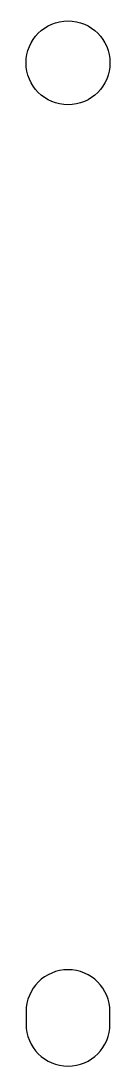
# Model space of a CAD drawing. Header units: millimetres. Extents: x 199.5 to 201.5, y 94.8 to 120.
import ezdxf

# ---------------------------------------------------------------- set-up
doc = ezdxf.new("R2010")
doc.units = ezdxf.units.MM
doc.layers.add('SLD-0', color=7, linetype='Continuous', lineweight=25)

msp = doc.modelspace()

# ---------------------------------------------------------------- linework, layer by layer
at = {"layer": 'SLD-0'}
for p, q in [((199.491, 96.15), (199.491, 95.85)), ((201.511, 95.85), (201.511, 96.15))]:
    msp.add_line(p, q, dxfattribs=at)
msp.add_circle((200.501, 119), 1.01, dxfattribs=at)
for centre, start, end in [((200.501, 96.15), 0, 180), ((200.501, 95.85), 180, 0)]:
    msp.add_arc(centre, 1.01, start, end, dxfattribs=at)

doc.saveas('drawing.dxf')
